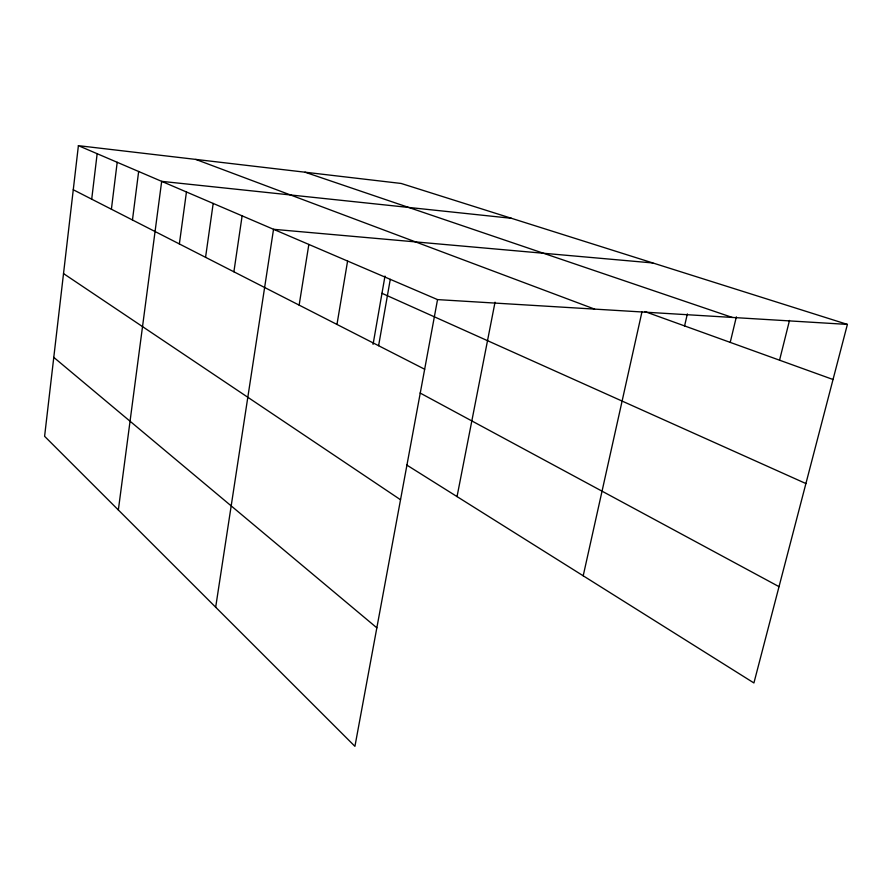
<?xml version="1.0" encoding="UTF-8"?>
<svg xmlns="http://www.w3.org/2000/svg" width="892" height="892" viewBox="0 0 892 892"><rect width="100%" height="100%" fill="white"/><g stroke="black" fill="none" stroke-linecap="round" stroke-linejoin="round"><path stroke-width="1.34" d="M78.396 145.664L44.6 436.3L354.927 746.336L437.537 299.601L78.396 145.664L401.166 183.462L847.4 324.409L753.918 682.96L406.774 465.044M91.709 199.161L97.161 153.703M111.4 209.219L117.198 162.288M132.462 219.978L138.65 171.487M118.346 509.979L161.675 181.355L511.439 218.295M179.359 243.94L186.45 191.981M205.561 257.32L213.188 203.432M233.894 271.781L242.122 215.842M215.674 607.218L273.532 229.3L652.844 262.962M299.143 305.12L308.844 244.441M336.975 324.443L347.59 261.044M373.068 344.357L384.987 276.074M378.609 345.706L390.272 279.341M457.038 496.588L495.038 302.187M583.201 575.797L641.939 311.977M684.588 325.915L687.353 313.917M730.225 342.394L736.357 316.838M779.552 360.19L789.498 320.429M437.537 299.601L847.4 324.409M304.986 172.201L732.321 317.452M644.793 311.553L833.039 379.501M195.772 159.412L594.618 309.111M381.977 293.312L805.911 483.553M73.267 189.751L424.659 369.232M420.099 393.015L779.028 586.657M63.522 273.588L400.53 499.754M53.776 357.369L376.848 627.834"/></g></svg>
